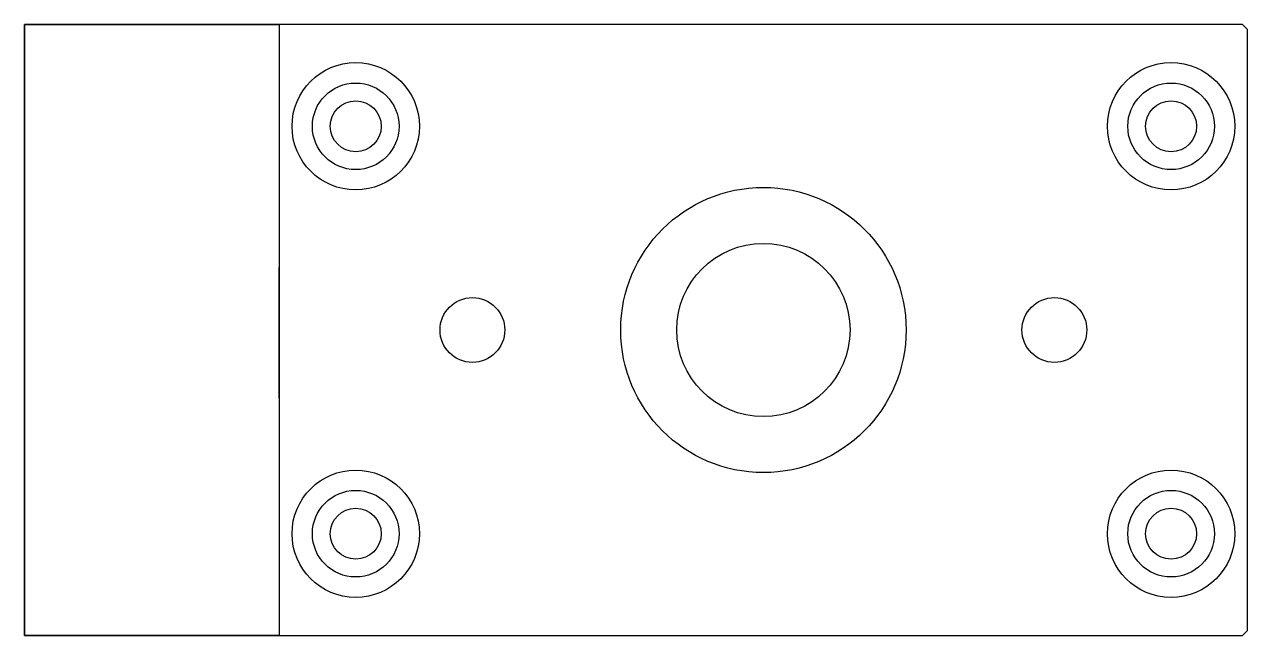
# Model space of a CAD drawing. Header units: millimetres. Extents: x -72 to 48, y -30 to 30.
import ezdxf

# ---------------------------------------------------------------- set-up
doc = ezdxf.new("R2010")
doc.units = ezdxf.units.MM
doc.layers.get('0').update_dxf_attribs({"linetype": 'CONTINUOUS'})

msp = doc.modelspace()

# ---------------------------------------------------------------- linework, layer by layer
for p, q in [((-72.5, 6.12), (-72.5, -6.69)), ((-47.5, -6.69), (-47.5, 6.12))]:
    msp.add_line(p, q)
for points in [[(-72.5, 30), (-72.5, -30)], [(-47.5, 30), (-72.5, 30)], [(47, -30), (47.5, -29.5), (47.5, 29.5), (47, 30), (-47.5, 30), (-47.5, -30)], [(-72.5, -30), (-47.5, -30)]]:
    msp.add_lwpolyline(points, close=True)
for centre, radius in [((-40, 20), 6.25), ((40, 20), 6.25), ((-40, 20), 4.25), ((40, 20), 4.25), ((-40, 20), 2.5), ((40, 20), 2.5), ((0, 0), 14), ((0, 0), 8.5), ((-28.55, 0), 3.18), ((28.55, 0), 3.18), ((-40, -20), 6.25), ((40, -20), 6.25), ((-40, -20), 4.25), ((40, -20), 4.25), ((-40, -20), 2.5), ((40, -20), 2.5)]:
    msp.add_circle(centre, radius)

doc.saveas('drawing.dxf')
